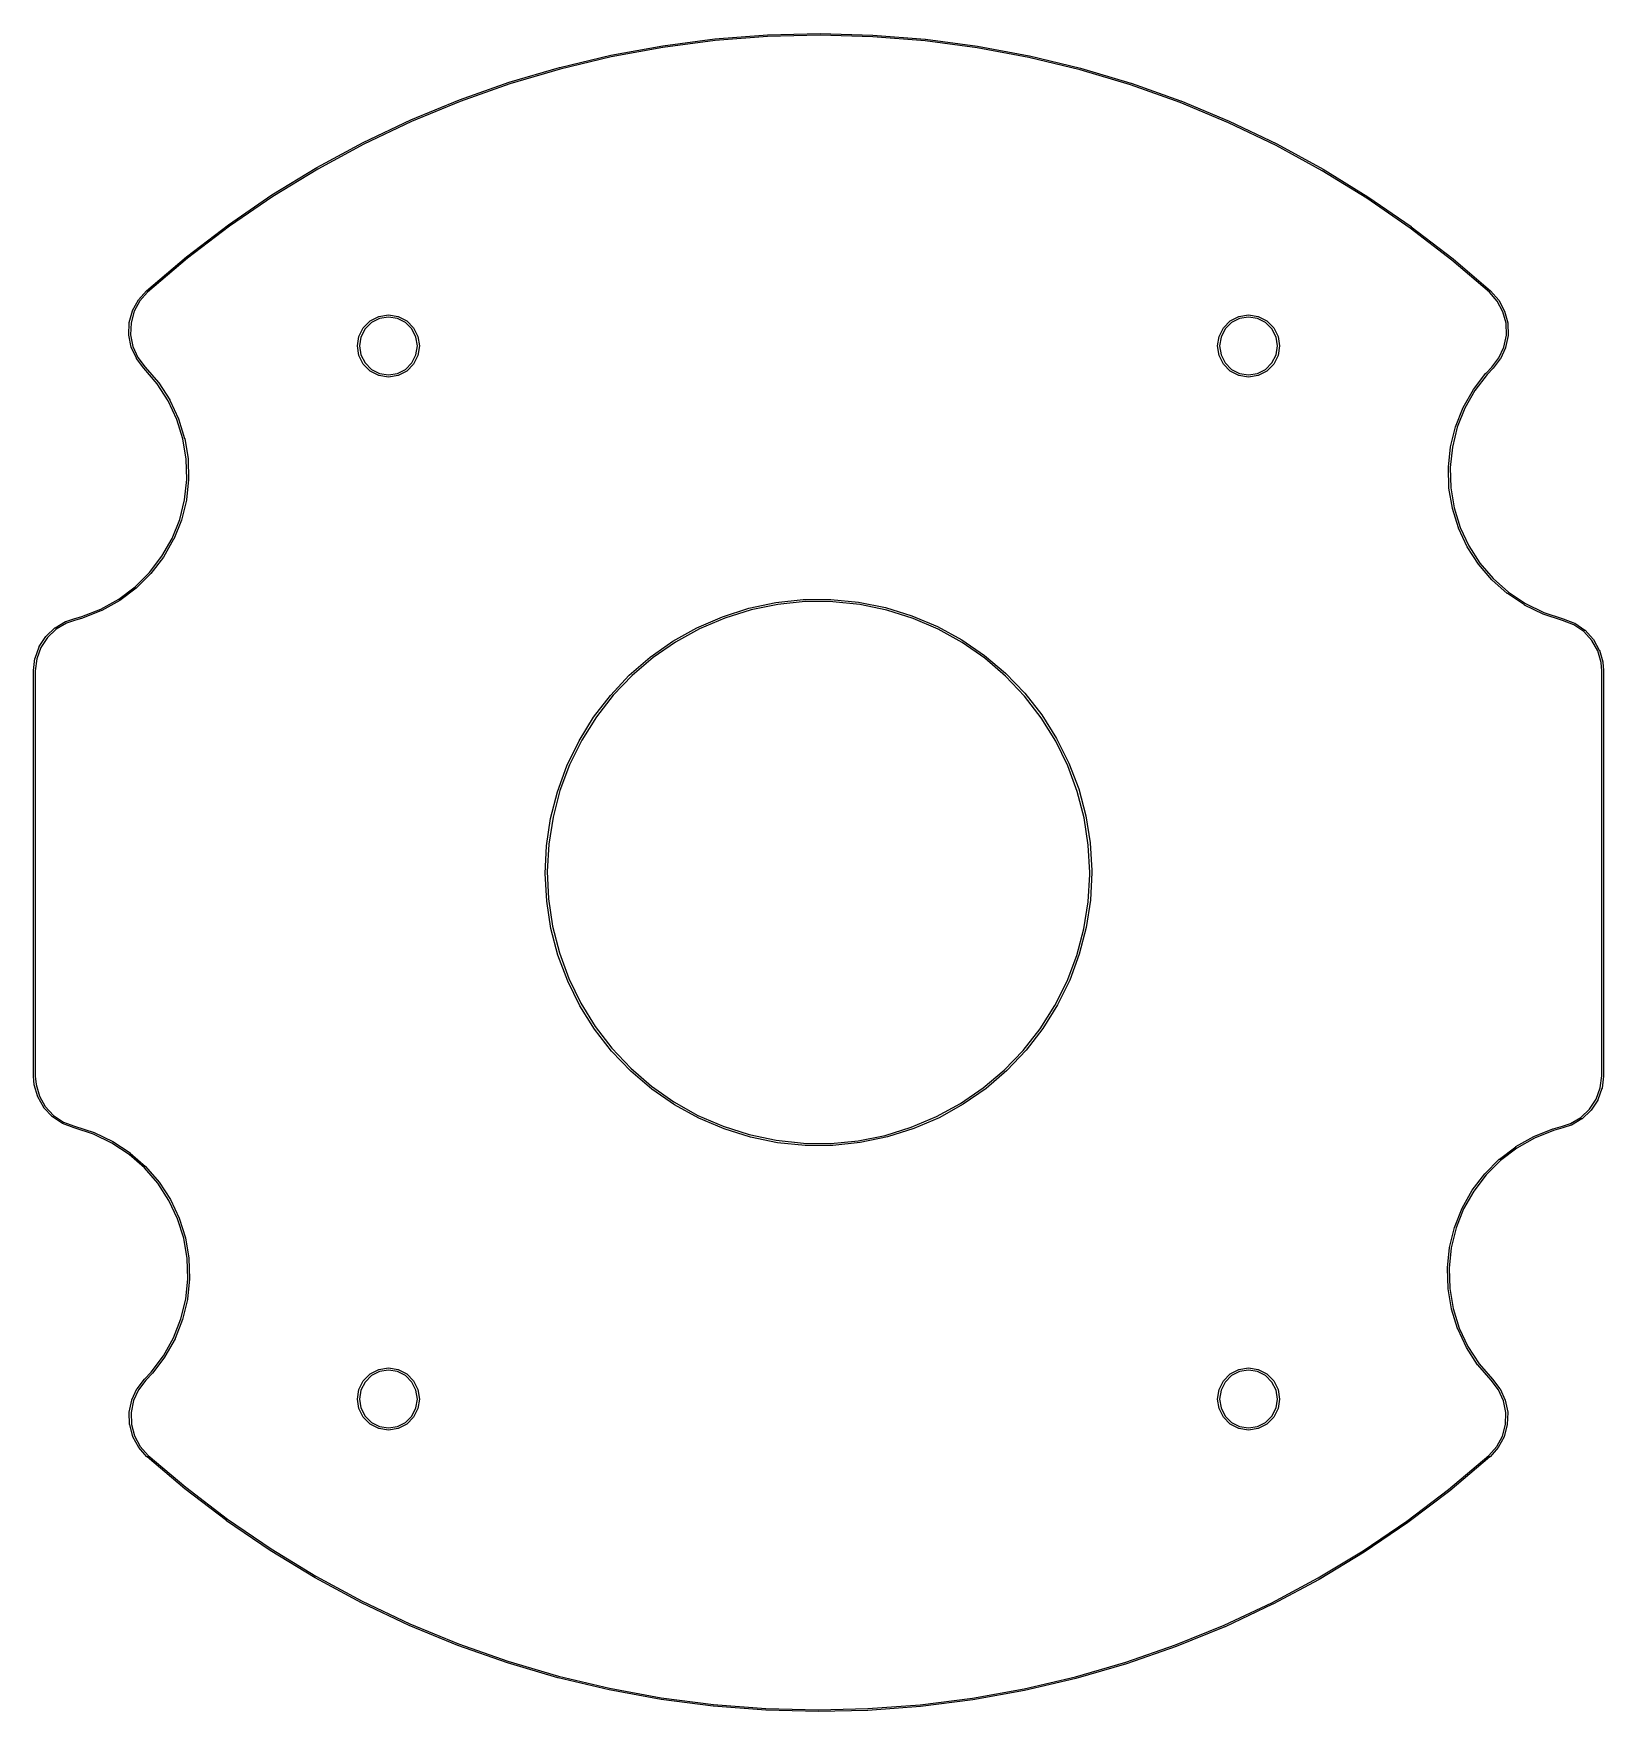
# Model space of a CAD drawing. Extents: x 103.8 to 193.2, y -152.8 to -57.2.
import ezdxf

# ---------------------------------------------------------------- set-up
doc = ezdxf.new("R2010")
doc.units = 0
doc.header["$MEASUREMENT"] = 0
doc.layers.add('BLACK', color=7, linetype='CONTINUOUS')

msp = doc.modelspace()

# ---------------------------------------------------------------- linework, layer by layer
at = {"layer": 'BLACK', "linetype": 'CONTINUOUS'}
for p, q in [((142.604, -57.5077), (145.594, -57.2774)), ((145.594, -57.2774), (145.597, -57.2772)), ((145.597, -57.2772), (148.594, -57.2037)), ((148.595, -57.3037), (145.6, -57.3772)), ((148.594, -57.2037), (148.596, -57.2037)), ((151.59, -57.3871), (148.595, -57.3037)), ((148.596, -57.2037), (148.597, -57.2037)), ((148.597, -57.2037), (151.594, -57.2871)), ((151.594, -57.2871), (151.597, -57.2873)), ((151.597, -57.2873), (154.586, -57.5275)), ((136.676, -58.4365), (139.626, -57.8949)), ((139.642, -57.9935), (136.696, -58.5346)), ((139.626, -57.8949), (139.628, -57.8945)), ((139.628, -57.8945), (142.602, -57.508)), ((139.628, -57.8945), (139.628, -57.8945)), ((142.613, -57.6073), (139.642, -57.9935)), ((142.602, -57.508), (142.604, -57.5077)), ((145.6, -57.3772), (142.613, -57.6073)), ((154.576, -57.627), (151.59, -57.3871)), ((157.546, -58.023), (154.576, -57.627)), ((154.586, -57.5275), (154.588, -57.5277)), ((154.588, -57.5277), (157.561, -57.924)), ((160.491, -58.5738), (157.546, -58.023)), ((157.561, -57.924), (157.563, -57.9244)), ((157.563, -57.9244), (160.511, -58.4757)), ((130.878, -59.9798), (133.754, -59.1329)), ((133.781, -59.2292), (130.907, -60.0753)), ((133.754, -59.1329), (133.757, -59.1322)), ((133.757, -59.1322), (136.674, -58.437)), ((136.696, -58.5346), (133.781, -59.2292)), ((136.674, -58.437), (136.675, -58.4368)), ((136.675, -58.4368), (136.676, -58.4365)), ((163.403, -59.278), (160.491, -58.5738)), ((160.511, -58.4757), (160.513, -58.4763)), ((160.513, -58.4763), (163.428, -59.1811)), ((163.428, -59.1811), (163.43, -59.1818)), ((163.43, -59.1818), (166.304, -60.0381)), ((128.047, -60.9768), (130.875, -59.9806)), ((130.907, -60.0753), (128.082, -61.0707)), ((130.875, -59.9806), (130.878, -59.9798)), ((166.274, -60.1336), (163.403, -59.278)), ((169.097, -61.1383), (166.274, -60.1336)), ((166.304, -60.0381), (166.305, -60.0385)), ((166.305, -60.0385), (166.306, -60.039)), ((166.306, -60.039), (169.131, -61.0445)), ((125.273, -62.1207), (128.045, -60.9778)), ((128.082, -61.0707), (125.312, -62.2126)), ((128.045, -60.9778), (128.046, -60.9774)), ((128.046, -60.9774), (128.047, -60.9768)), ((171.863, -62.2894), (169.097, -61.1383)), ((169.131, -61.0445), (169.134, -61.0454)), ((169.134, -61.0454), (169.134, -61.0455)), ((169.134, -61.0455), (171.902, -62.1975)), ((122.562, -63.4082), (125.27, -62.1218)), ((125.27, -62.1218), (125.273, -62.1207)), ((125.312, -62.2126), (122.606, -63.498)), ((174.565, -63.5836), (171.863, -62.2894)), ((171.902, -62.1975), (171.903, -62.1979)), ((171.903, -62.1979), (171.905, -62.1986)), ((171.905, -62.1986), (174.609, -63.494)), ((119.922, -64.8358), (122.559, -63.4094)), ((122.606, -63.498), (119.971, -64.9232)), ((122.559, -63.4094), (122.56, -63.409)), ((122.56, -63.409), (122.562, -63.4082)), ((177.195, -65.0175), (174.565, -63.5836)), ((174.609, -63.494), (174.611, -63.4952)), ((174.611, -63.4952), (174.611, -63.4952)), ((174.611, -63.4952), (177.244, -64.9303)), ((117.36, -66.3997), (119.92, -64.8371)), ((119.971, -64.9232), (117.413, -66.4843)), ((119.92, -64.8371), (119.922, -64.8358)), ((177.244, -64.9303), (177.245, -64.9308)), ((177.245, -64.9308), (177.246, -64.9316)), ((177.246, -64.9316), (179.8, -66.5026)), ((179.747, -66.587), (177.195, -65.0175)), ((114.884, -68.0954), (117.358, -66.4011)), ((117.413, -66.4843), (114.942, -68.1772)), ((117.358, -66.4011), (117.359, -66.4002)), ((117.359, -66.4002), (117.36, -66.3997)), ((182.213, -68.288), (179.747, -66.587)), ((179.8, -66.5026), (179.803, -66.504)), ((179.803, -66.504), (182.271, -68.2064)), ((112.5, -69.9184), (114.882, -68.0969)), ((114.942, -68.1772), (112.562, -69.9971)), ((114.882, -68.0969), (114.884, -68.0954)), ((184.587, -70.1158), (182.213, -68.288)), ((182.271, -68.2064), (182.273, -68.208)), ((182.273, -68.208), (184.649, -70.0373)), ((110.215, -71.8637), (112.498, -69.9201)), ((112.562, -69.9971), (110.282, -71.9376)), ((112.498, -69.9197), (112.5, -69.9184)), ((112.498, -69.9201), (112.498, -69.9197)), ((186.72, -71.9375), (184.587, -70.1158)), ((184.649, -70.0373), (184.65, -70.0382)), ((184.65, -70.0382), (184.651, -70.0389)), ((184.651, -70.0389), (186.788, -71.8638)), ((109.426, -72.9852), (109.759, -72.3757)), ((109.844, -72.4287), (109.517, -73.0281)), ((109.759, -72.3757), (109.763, -72.3704)), ((109.763, -72.3704), (109.765, -72.3685)), ((109.765, -72.3685), (109.766, -72.3664)), ((109.766, -72.3664), (110.21, -71.8685)), ((110.282, -71.9376), (109.844, -72.4287)), ((110.21, -71.8683), (110.211, -71.8673)), ((110.21, -71.8685), (110.21, -71.8683)), ((110.211, -71.8673), (110.213, -71.8654)), ((110.213, -71.8654), (110.214, -71.8643)), ((110.214, -71.8641), (110.215, -71.8637)), ((110.214, -71.8643), (110.214, -71.8641)), ((110.214, -71.8641), (110.214, -71.8641)), ((187.174, -72.4513), (186.72, -71.9375)), ((186.788, -71.8638), (186.789, -71.8655)), ((186.789, -71.8655), (186.791, -71.8674)), ((186.791, -71.8674), (186.792, -71.8686)), ((186.792, -71.8686), (186.793, -71.8687)), ((186.793, -71.8687), (187.252, -72.3895)), ((187.496, -73.0537), (187.174, -72.4513)), ((187.252, -72.3895), (187.256, -72.3944)), ((187.256, -72.3944), (187.258, -72.3968)), ((187.258, -72.3968), (187.259, -72.399)), ((187.259, -72.399), (187.587, -73.0117)), ((109.237, -73.6659), (109.422, -72.996)), ((109.517, -73.0281), (109.335, -73.6868)), ((109.422, -72.996), (109.424, -72.9901)), ((109.424, -72.9901), (109.425, -72.9878)), ((109.425, -72.9878), (109.426, -72.9852)), ((122.569, -73.9632), (122.961, -73.5716)), ((122.961, -73.5716), (123.454, -73.3202)), ((123.491, -73.4344), (123.031, -73.6687)), ((123.454, -73.3202), (124.001, -73.2336)), ((124.001, -73.3536), (123.491, -73.4344)), ((124.001, -73.2336), (124.548, -73.3202)), ((124.511, -73.4344), (124.001, -73.3536)), ((124.971, -73.6687), (124.511, -73.4344)), ((124.548, -73.3202), (125.041, -73.5716)), ((125.041, -73.5716), (125.433, -73.9632)), ((171.569, -73.9632), (171.961, -73.5716)), ((171.961, -73.5716), (172.454, -73.3202)), ((172.491, -73.4344), (172.031, -73.6687)), ((172.454, -73.3202), (173.001, -73.2336)), ((173.001, -73.3536), (172.491, -73.4344)), ((173.001, -73.2336), (173.548, -73.3202)), ((173.511, -73.4344), (173.001, -73.3536)), ((173.971, -73.6687), (173.511, -73.4344)), ((173.548, -73.3202), (174.041, -73.5716)), ((174.041, -73.5716), (174.433, -73.9632)), ((187.671, -73.7141), (187.496, -73.0537)), ((187.587, -73.0117), (187.589, -73.0173)), ((187.589, -73.0173), (187.59, -73.02)), ((187.59, -73.02), (187.591, -73.0225)), ((187.591, -73.0225), (187.769, -73.6941)), ((109.21, -74.3717), (109.236, -73.6774)), ((109.211, -74.3744), (109.21, -74.3717)), ((109.211, -74.3771), (109.211, -74.3744)), ((109.211, -74.3833), (109.211, -74.3771)), ((109.347, -75.0648), (109.211, -74.3833)), ((109.236, -73.6712), (109.237, -73.6686)), ((109.236, -73.6774), (109.236, -73.6712)), ((109.237, -73.6686), (109.237, -73.6659)), ((109.335, -73.6868), (109.311, -74.3695)), ((109.311, -74.3695), (109.443, -75.0396)), ((122.231, -75.0036), (122.318, -74.4566)), ((122.318, -74.4566), (122.569, -73.9632)), ((122.432, -74.4937), (122.351, -75.0036)), ((122.666, -74.0338), (122.432, -74.4937)), ((123.031, -73.6687), (122.666, -74.0338)), ((125.336, -74.0338), (124.971, -73.6687)), ((125.57, -74.4937), (125.336, -74.0338)), ((125.433, -73.9632), (125.684, -74.4566)), ((125.651, -75.0036), (125.57, -74.4937)), ((125.684, -74.4566), (125.771, -75.0036)), ((171.231, -75.0036), (171.318, -74.4566)), ((171.318, -74.4566), (171.569, -73.9632)), ((171.432, -74.4937), (171.351, -75.0036)), ((171.666, -74.0338), (171.432, -74.4937)), ((172.031, -73.6687), (171.666, -74.0338)), ((174.336, -74.0338), (173.971, -73.6687)), ((174.57, -74.4937), (174.336, -74.0338)), ((174.433, -73.9632), (174.684, -74.4566)), ((174.651, -75.0036), (174.57, -74.4937)), ((174.684, -74.4566), (174.771, -75.0036)), ((187.55, -75.0658), (187.689, -74.397)), ((187.788, -74.4117), (187.647, -75.0919)), ((187.689, -74.397), (187.671, -73.7141)), ((187.769, -73.6941), (187.77, -73.7002)), ((187.77, -73.7002), (187.77, -73.7029)), ((187.77, -73.7029), (187.771, -73.7056)), ((187.771, -73.7056), (187.789, -74.4001)), ((187.789, -74.409), (187.788, -74.4117)), ((187.789, -74.4001), (187.789, -74.4063)), ((187.789, -74.4063), (187.789, -74.409)), ((109.347, -75.0674), (109.347, -75.0648)), ((109.348, -75.0701), (109.347, -75.0674)), ((109.35, -75.0758), (109.348, -75.0701)), ((109.638, -75.708), (109.35, -75.0758)), ((109.443, -75.0396), (109.727, -75.6612)), ((122.318, -75.5506), (122.231, -75.0036)), ((122.351, -75.0036), (122.432, -75.5135)), ((122.432, -75.5135), (122.666, -75.9734)), ((125.336, -75.9734), (125.57, -75.5135)), ((125.57, -75.5135), (125.651, -75.0036)), ((125.771, -75.0036), (125.684, -75.5506)), ((171.318, -75.5506), (171.231, -75.0036)), ((171.351, -75.0036), (171.432, -75.5135)), ((171.432, -75.5135), (171.666, -75.9734)), ((174.336, -75.9734), (174.57, -75.5135)), ((174.57, -75.5135), (174.651, -75.0036)), ((174.771, -75.0036), (174.684, -75.5506)), ((187.261, -75.6848), (187.55, -75.0658)), ((187.643, -75.1029), (187.349, -75.7324)), ((187.644, -75.1003), (187.643, -75.1029)), ((187.645, -75.0979), (187.644, -75.1003)), ((187.647, -75.0919), (187.645, -75.0979)), ((109.64, -75.7103), (109.638, -75.708)), ((109.641, -75.7128), (109.64, -75.7103)), ((109.644, -75.7179), (109.641, -75.7128)), ((110.07, -76.2668), (109.644, -75.7179)), ((109.727, -75.6612), (110.149, -76.2045)), ((110.071, -76.2672), (110.07, -76.2668)), ((110.072, -76.2682), (110.071, -76.2672)), ((110.072, -76.2686), (110.072, -76.2682)), ((110.831, -77.1547), (110.072, -76.2686)), ((110.149, -76.2045), (110.909, -77.0922)), ((122.569, -76.044), (122.318, -75.5506)), ((122.961, -76.4356), (122.569, -76.044)), ((122.666, -75.9734), (123.031, -76.3385)), ((123.454, -76.687), (122.961, -76.4356)), ((123.031, -76.3385), (123.491, -76.5728)), ((124.511, -76.5728), (124.971, -76.3385)), ((125.041, -76.4356), (124.548, -76.687)), ((124.971, -76.3385), (125.336, -75.9734)), ((125.433, -76.044), (125.041, -76.4356)), ((125.684, -75.5506), (125.433, -76.044)), ((171.569, -76.044), (171.318, -75.5506)), ((171.961, -76.4356), (171.569, -76.044)), ((171.666, -75.9734), (172.031, -76.3385)), ((172.454, -76.687), (171.961, -76.4356)), ((172.031, -76.3385), (172.491, -76.5728)), ((173.511, -76.5728), (173.971, -76.3385)), ((174.041, -76.4356), (173.548, -76.687)), ((173.971, -76.3385), (174.336, -75.9734)), ((174.433, -76.044), (174.041, -76.4356)), ((174.684, -75.5506), (174.433, -76.044)), ((186.529, -76.5537), (186.854, -76.2036)), ((186.929, -76.2701), (186.604, -76.62)), ((186.854, -76.2036), (187.261, -75.6848)), ((186.93, -76.2687), (186.929, -76.2701)), ((186.932, -76.267), (186.93, -76.2687)), ((187.343, -75.742), (186.932, -76.267)), ((187.344, -75.7398), (187.343, -75.742)), ((187.346, -75.7378), (187.344, -75.7398)), ((187.349, -75.7324), (187.346, -75.7378)), ((111.46, -78.1326), (110.831, -77.1547)), ((110.909, -77.0922), (110.909, -77.0926)), ((110.909, -77.0926), (110.911, -77.0952)), ((110.911, -77.0952), (110.913, -77.0977)), ((110.913, -77.0977), (111.546, -78.0814)), ((124.001, -76.7736), (123.454, -76.687)), ((123.491, -76.5728), (124.001, -76.6536)), ((124.001, -76.6536), (124.511, -76.5728)), ((124.548, -76.687), (124.001, -76.7736)), ((173.001, -76.7736), (172.454, -76.687)), ((172.491, -76.5728), (173.001, -76.6536)), ((173.001, -76.6536), (173.511, -76.5728)), ((173.548, -76.687), (173.001, -76.7736)), ((185.816, -77.4871), (186.526, -76.5574)), ((186.604, -76.62), (185.897, -77.5451)), ((186.526, -76.557), (186.528, -76.5554)), ((186.526, -76.5574), (186.526, -76.557)), ((186.528, -76.5554), (186.529, -76.5537)), ((111.951, -79.187), (111.46, -78.1326)), ((111.546, -78.0814), (111.546, -78.0818)), ((111.546, -78.0818), (111.548, -78.0846)), ((111.548, -78.0846), (111.549, -78.0873)), ((111.549, -78.0873), (112.043, -79.1478)), ((185.235, -78.5102), (185.812, -77.4928)), ((185.897, -77.5451), (185.323, -78.5566)), ((185.812, -77.4923), (185.814, -77.4897)), ((185.812, -77.4928), (185.812, -77.4923)), ((185.814, -77.4897), (185.816, -77.4871)), ((112.294, -80.2982), (111.951, -79.187)), ((112.043, -79.1478), (112.043, -79.1483)), ((112.043, -79.1483), (112.045, -79.1513)), ((112.045, -79.1513), (112.046, -79.1542)), ((112.046, -79.1542), (112.391, -80.2719)), ((184.798, -79.6028), (185.232, -78.5164)), ((185.323, -78.5566), (184.892, -79.6367)), ((185.232, -78.5159), (185.233, -78.513)), ((185.232, -78.5164), (185.232, -78.5159)), ((185.233, -78.513), (185.235, -78.5102)), ((112.484, -81.4457), (112.294, -80.2982)), ((112.391, -80.2719), (112.391, -80.2724)), ((112.391, -80.2724), (112.392, -80.2755)), ((112.392, -80.2755), (112.393, -80.2785)), ((112.393, -80.2785), (112.583, -81.4328)), ((184.513, -80.7445), (184.796, -79.6092)), ((184.892, -79.6367), (184.611, -80.7653)), ((184.796, -79.6087), (184.797, -79.6057)), ((184.796, -79.6092), (184.796, -79.6087)), ((184.797, -79.6057), (184.798, -79.6028)), ((184.386, -81.9143), (184.512, -80.7512)), ((184.611, -80.7653), (184.486, -81.9216)), ((184.512, -80.7507), (184.513, -80.7475)), ((184.512, -80.7512), (184.512, -80.7507)), ((184.513, -80.7475), (184.513, -80.7445)), ((112.516, -82.6083), (112.484, -81.4457)), ((112.583, -81.4328), (112.583, -81.4333)), ((112.583, -81.4333), (112.583, -81.4365)), ((112.583, -81.4365), (112.584, -81.4396)), ((112.584, -81.4396), (112.616, -82.609)), ((184.386, -81.9174), (184.386, -81.9143)), ((184.386, -81.9205), (184.386, -81.9174)), ((184.386, -81.9211), (184.386, -81.9205)), ((184.419, -83.0905), (184.386, -81.9211)), ((184.486, -81.9216), (184.519, -83.0842)), ((112.389, -83.7645), (112.516, -82.6083)), ((112.615, -82.6158), (112.489, -83.7787)), ((112.616, -82.6127), (112.615, -82.6158)), ((112.616, -82.609), (112.616, -82.6095)), ((112.616, -82.6095), (112.616, -82.6127)), ((184.42, -83.0936), (184.419, -83.0905)), ((184.42, -83.0967), (184.42, -83.0936)), ((184.42, -83.0972), (184.42, -83.0967)), ((184.612, -84.2513), (184.42, -83.0972)), ((184.519, -83.0842), (184.71, -84.2315)), ((112.108, -84.8928), (112.389, -83.7645)), ((112.487, -83.7854), (112.204, -84.9204)), ((112.488, -83.7824), (112.487, -83.7854)), ((112.489, -83.7787), (112.488, -83.7793)), ((112.488, -83.7793), (112.488, -83.7824)), ((111.675, -85.9725), (112.108, -84.8928)), ((112.202, -84.9269), (111.767, -86.0128)), ((112.203, -84.924), (112.202, -84.9269)), ((112.204, -84.9209), (112.203, -84.924)), ((112.204, -84.9204), (112.204, -84.9209)), ((184.612, -84.2544), (184.612, -84.2513)), ((184.613, -84.2574), (184.612, -84.2544)), ((184.613, -84.2579), (184.613, -84.2574)), ((184.96, -85.3753), (184.613, -84.2579)), ((184.71, -84.2315), (185.054, -85.3424)), ((111.1, -86.9835), (111.675, -85.9725)), ((111.764, -86.019), (111.185, -87.0359)), ((111.765, -86.0162), (111.764, -86.019)), ((111.766, -86.0133), (111.765, -86.0162)), ((111.767, -86.0128), (111.766, -86.0133)), ((184.961, -85.3782), (184.96, -85.3753)), ((184.962, -85.3812), (184.961, -85.3782)), ((184.962, -85.3816), (184.962, -85.3812)), ((185.457, -86.4417), (184.962, -85.3816)), ((185.054, -85.3424), (185.546, -86.3963)), ((110.393, -87.907), (111.1, -86.9835)), ((185.458, -86.4444), (185.457, -86.4417)), ((185.46, -86.4472), (185.458, -86.4444)), ((185.46, -86.4476), (185.46, -86.4472)), ((186.094, -87.4307), (185.46, -86.4476)), ((185.546, -86.3963), (186.177, -87.3736)), ((109.567, -88.7261), (110.393, -87.907)), ((111.182, -87.0415), (110.47, -87.9705)), ((111.183, -87.0389), (111.182, -87.0415)), ((111.185, -87.0363), (111.183, -87.0389)), ((111.185, -87.0359), (111.185, -87.0363)), ((186.096, -87.4332), (186.094, -87.4307)), ((186.098, -87.4357), (186.096, -87.4332)), ((186.099, -87.4361), (186.098, -87.4357)), ((186.86, -88.324), (186.099, -87.4361)), ((186.177, -87.3736), (186.934, -88.2563)), ((108.638, -89.4256), (109.567, -88.7261)), ((109.63, -88.804), (108.696, -89.5075)), ((109.633, -88.8019), (109.63, -88.804)), ((109.635, -88.7999), (109.633, -88.8019)), ((110.466, -87.9756), (109.635, -88.7995)), ((109.635, -88.7995), (109.635, -88.7999)), ((110.468, -87.9733), (110.466, -87.9756)), ((110.47, -87.9709), (110.468, -87.9733)), ((110.47, -87.9705), (110.47, -87.9709)), ((186.862, -88.3262), (186.86, -88.324)), ((186.865, -88.3285), (186.862, -88.3262)), ((186.865, -88.3288), (186.865, -88.3285)), ((187.74, -89.1051), (186.865, -88.3288)), ((186.934, -88.2563), (187.804, -89.0281)), ((107.623, -89.9924), (108.638, -89.4256)), ((108.69, -89.5112), (107.668, -90.0814)), ((108.693, -89.5095), (108.69, -89.5112)), ((108.695, -89.5078), (108.693, -89.5095)), ((108.696, -89.5075), (108.695, -89.5078)), ((144.524, -89.9502), (146.065, -89.6253)), ((146.191, -89.7273), (144.659, -90.039)), ((146.065, -89.6253), (147.632, -89.4579)), ((147.746, -89.572), (146.191, -89.7273)), ((147.632, -89.4579), (149.207, -89.4496)), ((149.31, -89.5748), (147.746, -89.572)), ((149.207, -89.4496), (150.776, -89.6006)), ((150.865, -89.7355), (149.31, -89.5748)), ((150.776, -89.6006), (152.321, -89.9093)), ((152.396, -90.0525), (150.865, -89.7355)), ((187.743, -89.107), (187.74, -89.1051)), ((187.745, -89.109), (187.743, -89.107)), ((187.746, -89.1093), (187.745, -89.109)), ((188.718, -89.7596), (187.746, -89.1093)), ((187.804, -89.0281), (188.771, -89.6746)), ((188.721, -89.7612), (188.718, -89.7596)), ((188.723, -89.7628), (188.721, -89.7612)), ((188.724, -89.763), (188.723, -89.7628)), ((189.776, -90.2754), (188.724, -89.763)), ((188.771, -89.6746), (189.816, -90.184)), ((105.011, -91.0572), (105.611, -90.7082)), ((105.657, -90.7972), (105.066, -91.1408)), ((105.611, -90.7082), (105.617, -90.7055)), ((105.617, -90.7055), (105.619, -90.705)), ((105.619, -90.705), (105.62, -90.7042)), ((105.62, -90.7042), (106.077, -90.548)), ((106.108, -90.643), (105.657, -90.7972)), ((106.077, -90.548), (106.078, -90.5476)), ((106.078, -90.5476), (106.079, -90.5472)), ((106.079, -90.5472), (106.539, -90.4166)), ((106.568, -90.5121), (106.108, -90.643)), ((106.539, -90.4166), (107.623, -89.9924)), ((106.57, -90.5114), (106.568, -90.5121)), ((106.572, -90.5108), (106.57, -90.5114)), ((106.573, -90.5106), (106.572, -90.5108)), ((107.662, -90.0843), (106.573, -90.5106)), ((107.665, -90.083), (107.662, -90.0843)), ((107.668, -90.0817), (107.665, -90.083)), ((107.668, -90.0814), (107.668, -90.0817)), ((141.578, -91.0574), (143.023, -90.4292)), ((143.166, -90.5039), (141.728, -91.1172)), ((143.023, -90.4292), (144.524, -89.9502)), ((144.659, -90.039), (143.166, -90.5039)), ((152.321, -89.9093), (153.826, -90.3726)), ((153.887, -90.5226), (152.396, -90.0525)), ((153.826, -90.3726), (155.278, -90.9856)), ((155.322, -91.141), (153.887, -90.5226)), ((189.779, -90.2765), (189.776, -90.2754)), ((189.781, -90.2777), (189.779, -90.2765)), ((189.782, -90.2779), (189.781, -90.2777)), ((190.892, -90.6424), (189.782, -90.2779)), ((189.816, -90.184), (190.925, -90.5478)), ((191.535, -90.888), (190.892, -90.6424)), ((190.925, -90.5478), (190.925, -90.5479)), ((190.925, -90.5479), (190.926, -90.5484)), ((190.926, -90.5484), (190.927, -90.5486)), ((190.927, -90.5486), (191.576, -90.7967)), ((191.576, -90.7967), (191.582, -90.7993)), ((191.582, -90.7993), (191.584, -90.8008)), ((191.584, -90.8008), (191.586, -90.8021)), ((191.586, -90.8021), (192.161, -91.1928)), ((104.109, -92.132), (104.489, -91.5509)), ((104.57, -91.6106), (104.195, -92.1819)), ((104.489, -91.5509), (104.493, -91.5459)), ((104.489, -91.5509), (104.489, -91.5509)), ((104.489, -91.5509), (104.489, -91.5509)), ((104.493, -91.5459), (104.495, -91.5441)), ((104.495, -91.5441), (104.497, -91.542)), ((104.497, -91.542), (105.001, -91.0642)), ((105.066, -91.1408), (104.57, -91.6106)), ((105.001, -91.0642), (105.006, -91.0602)), ((105.006, -91.0602), (105.008, -91.0589)), ((105.008, -91.0589), (105.011, -91.0572)), ((140.204, -91.8284), (141.578, -91.0574)), ((141.728, -91.1172), (140.36, -91.8728)), ((155.278, -90.9856), (156.66, -91.7422)), ((156.688, -91.9013), (155.322, -91.141)), ((156.66, -91.7422), (157.958, -92.6346)), ((192.1, -91.2722), (191.535, -90.888)), ((192.561, -91.7761), (192.1, -91.2722)), ((192.161, -91.1928), (192.166, -91.1966)), ((192.166, -91.1966), (192.167, -91.1986)), ((192.167, -91.1986), (192.169, -91.2004)), ((192.169, -91.2004), (192.639, -91.7129)), ((192.894, -92.3726), (192.561, -91.7761)), ((192.639, -91.7129), (192.643, -91.7177)), ((192.643, -91.7177), (192.644, -91.7201)), ((192.644, -91.7201), (192.645, -91.7223)), ((192.645, -91.7223), (192.984, -92.3289)), ((103.866, -92.7955), (104.103, -92.1423)), ((104.195, -92.1819), (103.962, -92.8241)), ((104.103, -92.1423), (104.106, -92.1366)), ((104.106, -92.1366), (104.107, -92.1344)), ((104.107, -92.1344), (104.109, -92.132)), ((138.915, -92.7343), (140.204, -91.8284)), ((140.36, -91.8728), (139.074, -92.7627)), ((157.971, -92.7957), (156.688, -91.9013)), ((157.958, -92.6346), (159.159, -93.6536)), ((193.081, -93.0306), (192.894, -92.3726)), ((192.984, -92.3289), (192.987, -92.3345)), ((192.987, -92.3345), (192.988, -92.3371)), ((192.988, -92.3371), (192.989, -92.3396)), ((192.989, -92.3396), (193.179, -93.0079)), ((103.783, -93.4954), (103.864, -92.8067)), ((103.783, -93.4983), (103.783, -93.4954)), ((103.783, -116.605), (103.783, -93.4983)), ((103.864, -92.8067), (103.865, -92.8006)), ((103.865, -92.8006), (103.866, -92.7981)), ((103.866, -92.7981), (103.866, -92.7955)), ((103.962, -92.8241), (103.883, -93.5056)), ((103.883, -93.5056), (103.883, -116.599)), ((137.724, -93.7658), (138.915, -92.7343)), ((139.074, -92.7627), (137.886, -93.778)), ((159.156, -93.8151), (157.971, -92.7957)), ((159.159, -93.6536), (160.252, -94.7888)), ((193.119, -93.5047), (193.081, -93.0306)), ((193.119, -116.598), (193.119, -93.5047)), ((193.179, -93.0079), (193.18, -93.014)), ((193.18, -93.014), (193.18, -93.0158)), ((193.18, -93.0158), (193.18, -93.0176)), ((193.18, -93.0176), (193.219, -93.4963)), ((193.219, -93.4963), (193.219, -93.4983)), ((193.219, -93.4983), (193.219, -116.605)), ((136.644, -94.9124), (137.724, -93.7658)), ((137.886, -93.778), (136.806, -94.9083)), ((160.232, -94.9491), (159.156, -93.8151)), ((135.685, -96.1623), (136.644, -94.9124)), ((136.806, -94.9083), (135.845, -96.1418)), ((161.188, -96.1861), (160.232, -94.9491)), ((160.252, -94.7888), (161.224, -96.0285)), ((134.857, -97.5027), (135.685, -96.1623)), ((135.845, -96.1418), (135.014, -97.4662)), ((162.014, -97.5133), (161.188, -96.1861)), ((161.224, -96.0285), (162.066, -97.3602)), ((134.169, -98.9199), (134.857, -97.5027)), ((135.014, -97.4662), (134.322, -98.8677)), ((162.066, -97.3602), (162.769, -98.7702)), ((162.702, -98.9172), (162.014, -97.5133)), ((133.627, -100.399), (134.169, -98.9199)), ((134.322, -98.8677), (133.774, -100.332)), ((163.244, -100.383), (162.702, -98.9172)), ((162.769, -98.7702), (163.326, -100.244)), ((133.774, -100.332), (133.378, -101.844)), ((163.326, -100.244), (163.731, -101.766)), ((133.238, -101.926), (133.627, -100.399)), ((163.636, -101.897), (163.244, -100.383)), ((133.005, -103.484), (133.238, -101.926)), ((133.378, -101.844), (133.136, -103.389)), ((163.872, -103.442), (163.636, -101.897)), ((163.731, -101.766), (163.98, -103.322)), ((132.931, -105.058), (133.005, -103.484)), ((133.136, -103.389), (133.051, -104.95)), ((163.951, -105.004), (163.872, -103.442)), ((163.98, -103.322), (164.071, -104.895)), ((133.016, -106.631), (132.931, -105.058)), ((133.051, -104.95), (133.125, -106.511)), ((163.861, -106.672), (163.951, -105.111)), ((163.951, -105.111), (163.951, -105.004)), ((164.071, -105.004), (163.991, -106.577)), ((164.071, -104.895), (164.071, -105.004)), ((133.26, -108.188), (133.016, -106.631)), ((133.125, -106.511), (133.356, -108.057)), ((163.613, -108.216), (163.861, -106.672)), ((163.991, -106.577), (163.753, -108.134)), ((133.66, -109.711), (133.26, -108.188)), ((133.356, -108.057), (133.742, -109.572)), ((163.211, -109.727), (163.613, -108.216)), ((163.753, -108.134), (163.359, -109.66)), ((134.212, -111.187), (133.66, -109.711)), ((133.742, -109.572), (134.279, -111.04)), ((162.659, -111.189), (163.211, -109.727)), ((163.359, -109.66), (162.812, -111.137)), ((134.91, -112.6), (134.212, -111.187)), ((134.279, -111.04), (134.962, -112.447)), ((161.961, -112.588), (162.659, -111.189)), ((162.812, -111.137), (162.119, -112.552)), ((135.747, -113.934), (134.91, -112.6)), ((134.962, -112.447), (135.784, -113.777)), ((161.126, -113.909), (161.961, -112.588)), ((162.119, -112.552), (161.286, -113.89)), ((136.715, -115.177), (135.747, -113.934)), ((135.784, -113.777), (136.735, -115.017)), ((160.161, -115.14), (161.126, -113.909)), ((161.286, -113.89), (160.323, -115.136)), ((137.803, -116.316), (136.715, -115.177)), ((136.735, -115.017), (137.807, -116.155)), ((159.077, -116.266), (160.161, -115.14)), ((160.323, -115.136), (159.238, -116.279)), ((103.783, -116.607), (103.783, -116.605)), ((103.824, -117.101), (103.783, -116.607)), ((103.883, -116.599), (103.923, -117.087)), ((139.001, -117.34), (137.803, -116.316)), ((137.807, -116.155), (138.989, -117.178)), ((157.885, -117.277), (159.077, -116.266)), ((159.238, -116.279), (158.044, -117.306)), ((193.04, -117.279), (193.119, -116.598)), ((193.219, -116.608), (193.139, -117.297)), ((193.219, -116.605), (193.219, -116.608)), ((103.825, -117.102), (103.824, -117.101)), ((103.825, -117.104), (103.825, -117.102)), ((103.826, -117.11), (103.825, -117.104)), ((104.019, -117.778), (103.826, -117.11)), ((103.923, -117.087), (104.114, -117.744)), ((138.989, -117.178), (140.268, -118.077)), ((140.296, -118.236), (139.001, -117.34)), ((156.597, -118.163), (157.885, -117.277)), ((158.044, -117.306), (156.752, -118.208)), ((192.807, -117.921), (193.04, -117.279)), ((193.136, -117.308), (192.899, -117.961)), ((193.137, -117.305), (193.136, -117.308)), ((193.138, -117.303), (193.137, -117.305)), ((193.139, -117.297), (193.138, -117.303)), ((104.021, -117.78), (104.019, -117.778)), ((104.021, -117.783), (104.021, -117.78)), ((104.024, -117.788), (104.021, -117.783)), ((104.366, -118.393), (104.024, -117.788)), ((104.114, -117.744), (104.45, -118.339)), ((104.367, -118.396), (104.366, -118.393)), ((104.369, -118.398), (104.367, -118.396)), ((104.373, -118.403), (104.369, -118.398)), ((104.844, -118.913), (104.373, -118.403)), ((104.373, -118.403), (104.373, -118.403)), ((104.373, -118.403), (104.373, -118.403)), ((104.45, -118.339), (104.914, -118.841)), ((140.268, -118.077), (141.631, -118.842)), ((141.676, -118.998), (140.296, -118.236)), ((155.225, -118.914), (156.597, -118.163)), ((156.752, -118.208), (155.375, -118.974)), ((191.936, -118.962), (192.432, -118.493)), ((192.432, -118.493), (192.807, -117.921)), ((192.894, -117.971), (192.513, -118.552)), ((192.895, -117.969), (192.894, -117.971)), ((192.896, -117.967), (192.895, -117.969)), ((192.899, -117.961), (192.896, -117.967)), ((104.846, -118.915), (104.844, -118.913)), ((104.848, -118.917), (104.846, -118.915)), ((104.853, -118.92), (104.848, -118.917)), ((105.43, -119.308), (104.853, -118.92)), ((104.914, -118.841), (105.481, -119.222)), ((105.432, -119.31), (105.43, -119.308)), ((105.434, -119.311), (105.432, -119.31)), ((105.44, -119.314), (105.434, -119.311)), ((106.09, -119.558), (105.44, -119.314)), ((105.44, -119.314), (105.44, -119.314)), ((105.44, -119.314), (105.44, -119.314)), ((105.481, -119.222), (106.124, -119.464)), ((106.124, -119.464), (107.236, -119.823)), ((141.631, -118.842), (143.065, -119.466)), ((143.125, -119.616), (141.676, -118.998)), ((143.065, -119.466), (144.554, -119.941)), ((153.785, -119.522), (155.225, -118.914)), ((155.375, -118.974), (153.928, -119.597)), ((190.346, -119.615), (190.88, -119.464)), ((190.88, -119.464), (191.345, -119.306)), ((191.382, -119.399), (190.911, -119.559)), ((191.345, -119.306), (191.936, -118.962)), ((191.383, -119.398), (191.382, -119.399)), ((191.385, -119.398), (191.383, -119.398)), ((191.391, -119.395), (191.385, -119.398)), ((191.992, -119.046), (191.391, -119.395)), ((191.994, -119.044), (191.992, -119.046)), ((191.996, -119.043), (191.994, -119.044)), ((192.001, -119.039), (191.996, -119.043)), ((192.505, -118.561), (192.001, -119.039)), ((192.507, -118.559), (192.505, -118.561)), ((192.509, -118.557), (192.507, -118.559)), ((192.513, -118.552), (192.509, -118.557)), ((106.091, -119.559), (106.09, -119.558)), ((106.092, -119.559), (106.091, -119.559)), ((107.202, -119.917), (106.092, -119.559)), ((106.092, -119.559), (106.092, -119.559)), ((108.251, -120.422), (107.202, -119.917)), ((107.236, -119.823), (107.237, -119.824)), ((107.237, -119.824), (107.24, -119.825)), ((107.24, -119.825), (107.243, -119.826)), ((107.243, -119.826), (108.297, -120.333)), ((109.221, -121.063), (108.251, -120.422)), ((108.297, -120.333), (108.298, -120.333)), ((108.298, -120.333), (108.3, -120.335)), ((108.3, -120.335), (108.303, -120.336)), ((108.303, -120.336), (109.279, -120.982)), ((144.629, -120.084), (143.125, -119.616)), ((144.554, -119.941), (146.084, -120.263)), ((146.173, -120.399), (144.629, -120.084)), ((146.084, -120.263), (147.639, -120.43)), ((147.741, -120.555), (146.173, -120.399)), ((147.639, -120.43), (149.202, -120.438)), ((149.202, -120.438), (150.758, -120.288)), ((150.883, -120.39), (149.316, -120.552)), ((150.758, -120.288), (152.291, -119.982)), ((152.426, -120.071), (150.883, -120.39)), ((152.291, -119.982), (153.785, -119.522)), ((153.928, -119.597), (152.426, -120.071)), ((188.228, -120.624), (189.247, -120.05)), ((189.293, -120.139), (188.28, -120.71)), ((189.247, -120.05), (189.248, -120.05)), ((189.248, -120.05), (189.251, -120.049)), ((189.251, -120.049), (189.253, -120.047)), ((189.253, -120.047), (190.341, -119.617)), ((190.376, -119.711), (189.293, -120.139)), ((190.341, -119.617), (190.342, -119.617)), ((190.342, -119.617), (190.344, -119.616)), ((190.344, -119.616), (190.346, -119.615)), ((190.908, -119.56), (190.376, -119.711)), ((190.909, -119.559), (190.908, -119.56)), ((190.911, -119.559), (190.909, -119.559)), ((110.095, -121.831), (109.221, -121.063)), ((109.279, -120.982), (109.279, -120.982)), ((109.279, -120.982), (109.282, -120.984)), ((109.282, -120.984), (109.284, -120.986)), ((109.284, -120.986), (110.163, -121.758)), ((149.316, -120.552), (147.741, -120.555)), ((186.458, -122.167), (187.285, -121.34)), ((187.285, -121.339), (187.288, -121.337)), ((187.285, -121.34), (187.285, -121.339)), ((187.288, -121.337), (187.29, -121.335)), ((187.29, -121.335), (188.222, -120.628)), ((188.28, -120.71), (187.353, -121.413)), ((188.222, -120.628), (188.223, -120.628)), ((188.223, -120.628), (188.225, -120.626)), ((188.225, -120.626), (188.228, -120.624)), ((110.856, -122.71), (110.095, -121.831)), ((110.163, -121.758), (110.164, -121.758)), ((110.164, -121.758), (110.166, -121.76)), ((110.166, -121.76), (110.168, -121.763)), ((110.168, -121.763), (110.934, -122.647)), ((185.746, -123.104), (186.453, -122.172)), ((186.531, -122.235), (185.828, -123.161)), ((186.453, -122.172), (186.454, -122.172)), ((186.454, -122.172), (186.456, -122.169)), ((186.456, -122.169), (186.458, -122.167)), ((187.353, -121.413), (186.531, -122.235)), ((111.492, -123.684), (110.856, -122.71)), ((110.934, -122.647), (110.934, -122.647)), ((110.934, -122.647), (110.936, -122.65)), ((110.936, -122.65), (110.938, -122.652)), ((110.938, -122.652), (111.577, -123.632)), ((185.168, -124.129), (185.742, -123.109)), ((185.828, -123.161), (185.256, -124.175)), ((185.742, -123.109), (185.744, -123.106)), ((185.742, -123.109), (185.742, -123.109)), ((185.744, -123.106), (185.746, -123.104)), ((111.989, -124.735), (111.492, -123.684)), ((111.577, -123.632), (111.578, -123.632)), ((111.578, -123.632), (111.579, -123.635)), ((111.579, -123.635), (111.581, -123.638)), ((111.581, -123.638), (112.081, -124.695)), ((184.734, -125.222), (185.165, -124.135)), ((185.256, -124.175), (184.828, -125.256)), ((185.165, -124.134), (185.166, -124.131)), ((185.165, -124.135), (185.165, -124.134)), ((185.166, -124.131), (185.168, -124.129)), ((112.339, -125.844), (111.989, -124.735)), ((112.081, -124.695), (112.081, -124.696)), ((112.081, -124.696), (112.082, -124.699)), ((112.082, -124.699), (112.083, -124.702)), ((112.083, -124.702), (112.435, -125.817)), ((184.453, -126.365), (184.732, -125.229)), ((184.732, -125.228), (184.733, -125.225)), ((184.732, -125.229), (184.732, -125.228)), ((184.733, -125.225), (184.734, -125.222)), ((112.535, -126.991), (112.339, -125.844)), ((112.435, -125.817), (112.436, -125.818)), ((112.436, -125.818), (112.436, -125.821)), ((112.436, -125.821), (112.437, -125.824)), ((112.437, -125.824), (112.634, -126.977)), ((184.828, -125.256), (184.55, -126.385)), ((112.574, -128.153), (112.535, -126.991)), ((112.634, -126.977), (112.634, -126.978)), ((112.634, -126.978), (112.635, -126.981)), ((112.635, -126.981), (112.635, -126.984)), ((112.635, -126.984), (112.674, -128.153)), ((184.329, -127.535), (184.451, -126.372)), ((184.55, -126.385), (184.429, -127.542)), ((184.451, -126.371), (184.452, -126.368)), ((184.451, -126.372), (184.451, -126.371)), ((184.452, -126.368), (184.453, -126.365)), ((184.329, -127.538), (184.329, -127.535)), ((184.329, -127.541), (184.329, -127.538)), ((184.329, -127.542), (184.329, -127.541)), ((184.365, -128.711), (184.329, -127.542)), ((184.429, -127.542), (184.465, -128.705)), ((112.455, -129.31), (112.574, -128.153)), ((112.674, -128.16), (112.554, -129.323)), ((112.674, -128.153), (112.674, -128.154)), ((112.674, -128.154), (112.674, -128.157)), ((112.674, -128.157), (112.674, -128.16)), ((184.366, -128.714), (184.365, -128.711)), ((184.366, -128.717), (184.366, -128.714)), ((184.366, -128.718), (184.366, -128.717)), ((184.561, -129.871), (184.366, -128.718)), ((184.465, -128.705), (184.659, -129.851)), ((112.18, -130.44), (112.455, -129.31)), ((112.553, -129.33), (112.276, -130.467)), ((112.554, -129.324), (112.553, -129.327)), ((112.553, -129.327), (112.553, -129.33)), ((112.554, -129.323), (112.554, -129.324)), ((184.562, -129.874), (184.561, -129.871)), ((184.562, -129.877), (184.562, -129.874)), ((184.562, -129.878), (184.562, -129.877)), ((184.912, -130.994), (184.562, -129.878)), ((184.659, -129.851), (185.006, -130.961)), ((111.754, -131.522), (112.18, -130.44)), ((112.274, -130.473), (111.846, -131.562)), ((112.275, -130.47), (112.274, -130.473)), ((112.276, -130.467), (112.275, -130.47)), ((112.276, -130.467), (112.276, -130.467)), ((185.006, -130.961), (185.501, -132.014)), ((111.185, -132.537), (111.754, -131.522)), ((111.843, -131.568), (111.27, -132.588)), ((111.844, -131.565), (111.843, -131.568)), ((111.845, -131.562), (111.844, -131.565)), ((111.846, -131.562), (111.845, -131.562)), ((184.913, -130.997), (184.912, -130.994)), ((184.914, -131), (184.913, -130.997)), ((184.915, -131.001), (184.914, -131)), ((185.412, -132.059), (184.915, -131.001)), ((110.483, -133.465), (111.185, -132.537)), ((111.267, -132.594), (110.561, -133.527)), ((111.268, -132.591), (111.267, -132.594)), ((111.27, -132.589), (111.268, -132.591)), ((111.27, -132.588), (111.27, -132.589)), ((185.414, -132.062), (185.412, -132.059)), ((185.415, -132.065), (185.414, -132.062)), ((185.416, -132.065), (185.415, -132.065)), ((186.053, -133.046), (185.416, -132.065)), ((185.501, -132.014), (186.135, -132.989)), ((110.107, -133.871), (110.483, -133.465)), ((110.558, -133.531), (110.181, -133.937)), ((110.559, -133.529), (110.558, -133.531)), ((110.561, -133.528), (110.559, -133.529)), ((110.561, -133.527), (110.561, -133.528)), ((122.569, -133.963), (122.961, -133.572)), ((123.031, -133.669), (122.666, -134.034)), ((122.961, -133.572), (123.454, -133.32)), ((123.491, -133.434), (123.031, -133.669)), ((123.454, -133.32), (124.001, -133.234)), ((124.001, -133.354), (123.491, -133.434)), ((124.001, -133.234), (124.548, -133.32)), ((124.511, -133.434), (124.001, -133.354)), ((124.971, -133.669), (124.511, -133.434)), ((124.548, -133.32), (125.041, -133.572)), ((125.336, -134.034), (124.971, -133.669)), ((125.041, -133.572), (125.433, -133.963)), ((171.569, -133.963), (171.961, -133.572)), ((172.031, -133.669), (171.666, -134.034)), ((171.961, -133.572), (172.454, -133.32)), ((172.491, -133.434), (172.031, -133.669)), ((172.454, -133.32), (173.001, -133.234)), ((173.001, -133.354), (172.491, -133.434)), ((173.001, -133.234), (173.548, -133.32)), ((173.511, -133.434), (173.001, -133.354)), ((173.971, -133.669), (173.511, -133.434)), ((173.548, -133.32), (174.041, -133.572)), ((174.336, -134.034), (173.971, -133.669)), ((174.041, -133.572), (174.433, -133.963)), ((186.055, -133.049), (186.053, -133.046)), ((186.056, -133.051), (186.055, -133.049)), ((186.057, -133.052), (186.056, -133.051)), ((186.82, -133.937), (186.057, -133.052)), ((186.135, -132.989), (186.897, -133.872)), ((109.38, -135.058), (109.672, -134.427)), ((109.76, -134.474), (109.474, -135.094)), ((109.672, -134.427), (109.675, -134.422)), ((109.675, -134.422), (109.677, -134.42)), ((109.677, -134.42), (109.678, -134.417)), ((109.678, -134.417), (110.104, -133.874)), ((110.181, -133.937), (109.76, -134.474)), ((110.104, -133.874), (110.105, -133.872)), ((110.105, -133.872), (110.107, -133.871)), ((122.231, -135.004), (122.318, -134.457)), ((122.318, -134.457), (122.569, -133.963)), ((122.432, -134.494), (122.351, -135.004)), ((122.666, -134.034), (122.432, -134.494)), ((125.57, -134.494), (125.336, -134.034)), ((125.433, -133.963), (125.684, -134.457)), ((125.651, -135.004), (125.57, -134.494)), ((125.684, -134.457), (125.771, -135.004)), ((171.231, -135.004), (171.318, -134.457)), ((171.318, -134.457), (171.569, -133.963)), ((171.432, -134.494), (171.351, -135.004)), ((171.666, -134.034), (171.432, -134.494)), ((174.57, -134.494), (174.336, -134.034)), ((174.433, -133.963), (174.684, -134.457)), ((174.651, -135.004), (174.57, -134.494)), ((174.684, -134.457), (174.771, -135.004)), ((187.244, -134.478), (186.82, -133.937)), ((186.897, -133.872), (186.897, -133.873)), ((186.897, -133.873), (186.898, -133.874)), ((186.898, -133.874), (186.898, -133.874)), ((186.898, -133.874), (187.326, -134.421)), ((187.53, -135.099), (187.244, -134.478)), ((187.326, -134.421), (187.33, -134.426)), ((187.33, -134.426), (187.331, -134.429)), ((187.331, -134.429), (187.333, -134.431)), ((187.333, -134.431), (187.623, -135.062)), ((109.237, -135.755), (109.238, -135.752)), ((109.238, -135.75), (109.377, -135.069)), ((109.238, -135.752), (109.238, -135.75)), ((109.474, -135.094), (109.337, -135.764)), ((109.377, -135.069), (109.378, -135.063)), ((109.378, -135.063), (109.38, -135.06)), ((109.38, -135.06), (109.38, -135.058)), ((122.318, -135.551), (122.231, -135.004)), ((122.569, -136.044), (122.318, -135.551)), ((122.351, -135.004), (122.432, -135.513)), ((122.432, -135.513), (122.666, -135.973)), ((125.336, -135.973), (125.57, -135.513)), ((125.684, -135.551), (125.433, -136.044)), ((125.57, -135.513), (125.651, -135.004)), ((125.771, -135.004), (125.684, -135.551)), ((171.318, -135.551), (171.231, -135.004)), ((171.569, -136.044), (171.318, -135.551)), ((171.351, -135.004), (171.432, -135.513)), ((171.432, -135.513), (171.666, -135.973)), ((174.336, -135.973), (174.57, -135.513)), ((174.684, -135.551), (174.433, -136.044)), ((174.57, -135.513), (174.651, -135.004)), ((174.771, -135.004), (174.684, -135.551)), ((187.666, -135.768), (187.53, -135.099)), ((187.623, -135.062), (187.626, -135.068)), ((187.626, -135.068), (187.626, -135.071)), ((187.626, -135.071), (187.627, -135.073)), ((187.627, -135.073), (187.765, -135.754)), ((109.237, -135.761), (109.237, -135.755)), ((109.258, -136.456), (109.237, -135.761)), ((109.259, -136.458), (109.258, -136.456)), ((109.259, -136.461), (109.259, -136.458)), ((109.26, -136.467), (109.259, -136.461)), ((109.441, -137.138), (109.26, -136.467)), ((109.337, -135.764), (109.358, -136.447)), ((109.358, -136.447), (109.536, -137.106)), ((122.961, -136.436), (122.569, -136.044)), ((122.666, -135.973), (123.031, -136.338)), ((123.454, -136.687), (122.961, -136.436)), ((123.031, -136.338), (123.491, -136.573)), ((124.001, -136.774), (123.454, -136.687)), ((123.491, -136.573), (124.001, -136.654)), ((124.001, -136.654), (124.511, -136.573)), ((124.548, -136.687), (124.001, -136.774)), ((124.511, -136.573), (124.971, -136.338)), ((125.041, -136.436), (124.548, -136.687)), ((124.971, -136.338), (125.336, -135.973)), ((125.433, -136.044), (125.041, -136.436)), ((171.961, -136.436), (171.569, -136.044)), ((171.666, -135.973), (172.031, -136.338)), ((172.454, -136.687), (171.961, -136.436)), ((172.031, -136.338), (172.491, -136.573)), ((173.001, -136.774), (172.454, -136.687)), ((172.491, -136.573), (173.001, -136.654)), ((173.001, -136.654), (173.511, -136.573)), ((173.548, -136.687), (173.001, -136.774)), ((173.511, -136.573), (173.971, -136.338)), ((174.041, -136.436), (173.548, -136.687)), ((173.971, -136.338), (174.336, -135.973)), ((174.433, -136.044), (174.041, -136.436)), ((187.465, -137.111), (187.643, -136.451)), ((187.741, -136.472), (187.56, -137.142)), ((187.643, -136.451), (187.666, -135.768)), ((187.742, -136.469), (187.741, -136.472)), ((187.743, -136.466), (187.742, -136.469)), ((187.766, -135.766), (187.743, -136.46)), ((187.743, -136.46), (187.743, -136.466)), ((187.765, -135.754), (187.766, -135.76)), ((187.766, -135.76), (187.765, -135.763)), ((187.765, -135.763), (187.766, -135.766)), ((109.442, -137.14), (109.441, -137.138)), ((109.442, -137.143), (109.442, -137.14)), ((109.445, -137.149), (109.442, -137.143)), ((109.775, -137.76), (109.445, -137.149)), ((109.536, -137.106), (109.86, -137.707)), ((187.139, -137.711), (187.465, -137.111)), ((187.555, -137.153), (187.224, -137.764)), ((187.556, -137.151), (187.555, -137.153)), ((187.558, -137.148), (187.556, -137.151)), ((187.56, -137.142), (187.558, -137.148)), ((109.777, -137.762), (109.775, -137.76)), ((109.778, -137.765), (109.777, -137.762)), ((109.782, -137.77), (109.778, -137.765)), ((110.244, -138.289), (109.782, -137.77)), ((109.86, -137.707), (110.316, -138.219)), ((110.245, -138.29), (110.244, -138.289)), ((110.244, -138.289), (110.244, -138.289)), ((110.247, -138.292), (110.245, -138.29)), ((110.249, -138.294), (110.247, -138.292)), ((112.395, -140.112), (110.249, -138.294)), ((110.316, -138.219), (112.459, -140.035)), ((184.399, -140.151), (186.686, -138.219)), ((186.753, -138.294), (184.462, -140.228)), ((186.686, -138.219), (187.139, -137.711)), ((186.754, -138.293), (186.753, -138.294)), ((186.755, -138.292), (186.754, -138.293)), ((186.754, -138.293), (186.754, -138.293)), ((186.754, -138.293), (186.754, -138.293)), ((186.757, -138.29), (186.755, -138.292)), ((186.758, -138.289), (186.757, -138.29)), ((187.218, -137.773), (186.758, -138.289)), ((186.758, -138.289), (186.758, -138.289)), ((187.219, -137.771), (187.218, -137.773)), ((187.221, -137.769), (187.219, -137.771)), ((187.224, -137.764), (187.221, -137.769)), ((112.396, -140.113), (112.395, -140.112)), ((112.397, -140.114), (112.396, -140.113)), ((114.78, -141.933), (112.397, -140.114)), ((112.459, -140.035), (114.84, -141.853)), ((182.012, -141.962), (184.399, -140.151)), ((184.46, -140.23), (182.071, -142.042)), ((184.461, -140.229), (184.46, -140.23)), ((184.462, -140.228), (184.461, -140.229)), ((114.782, -141.935), (114.78, -141.933)), ((117.257, -143.628), (114.782, -141.935)), ((114.782, -141.935), (114.782, -141.935)), ((114.84, -141.853), (117.313, -143.544)), ((179.534, -143.645), (182.012, -141.962)), ((182.069, -142.044), (179.589, -143.728)), ((182.07, -142.043), (182.069, -142.044)), ((182.071, -142.042), (182.07, -142.043)), ((117.258, -143.628), (117.257, -143.628)), ((117.26, -143.629), (117.258, -143.628)), ((119.82, -145.19), (117.26, -143.629)), ((117.313, -143.544), (119.871, -145.104)), ((176.97, -145.196), (179.534, -143.645)), ((179.586, -143.73), (177.021, -145.282)), ((179.589, -143.728), (179.586, -143.73)), ((119.822, -145.191), (119.82, -145.19)), ((122.461, -146.616), (119.822, -145.191)), ((119.822, -145.191), (119.822, -145.191)), ((119.871, -145.104), (122.507, -146.527)), ((174.33, -146.611), (176.97, -145.196)), ((177.019, -145.283), (174.376, -146.699)), ((177.021, -145.282), (177.019, -145.283)), ((122.463, -146.617), (122.461, -146.616)), ((125.173, -147.901), (122.463, -146.617)), ((122.507, -146.527), (125.214, -147.811)), ((171.618, -147.885), (174.33, -146.611)), ((174.373, -146.701), (171.66, -147.976)), ((174.376, -146.699), (174.373, -146.701)), ((125.175, -147.903), (125.173, -147.901)), ((127.948, -149.044), (125.175, -147.903)), ((125.214, -147.811), (127.985, -148.951)), ((168.844, -149.016), (171.618, -147.885)), ((171.657, -147.977), (168.881, -149.109)), ((171.66, -147.976), (171.657, -147.977)), ((127.949, -149.044), (127.948, -149.044)), ((127.95, -149.045), (127.949, -149.044)), ((130.779, -150.039), (127.95, -149.045)), ((127.985, -148.951), (130.811, -149.944)), ((166.015, -150.001), (168.844, -149.016)), ((168.878, -149.11), (166.046, -150.096)), ((168.881, -149.109), (168.878, -149.11)), ((130.781, -150.039), (130.779, -150.039)), ((130.782, -150.04), (130.781, -150.039)), ((133.659, -150.885), (130.782, -150.04)), ((130.811, -149.944), (133.686, -150.788)), ((163.137, -150.836), (166.015, -150.001)), ((133.66, -150.885), (133.659, -150.885)), ((133.661, -150.885), (133.66, -150.885)), ((136.579, -151.578), (133.661, -150.885)), ((133.686, -150.788), (136.6, -151.481)), ((160.22, -151.519), (163.137, -150.836)), ((163.161, -150.933), (160.242, -151.616)), ((163.164, -150.932), (163.161, -150.933)), ((166.044, -150.096), (163.164, -150.932)), ((166.046, -150.096), (166.044, -150.096)), ((166.046, -150.096), (166.046, -150.096)), ((136.581, -151.579), (136.579, -151.578)), ((139.531, -152.119), (136.581, -151.579)), ((136.6, -151.481), (139.547, -152.02)), ((157.272, -152.048), (160.22, -151.519)), ((160.239, -151.617), (157.288, -152.147)), ((160.241, -151.617), (160.239, -151.617)), ((160.242, -151.616), (160.241, -151.617)), ((139.533, -152.119), (139.531, -152.119)), ((142.507, -152.503), (139.533, -152.119)), ((139.533, -152.119), (139.533, -152.119)), ((139.547, -152.02), (142.519, -152.404)), ((142.51, -152.504), (142.507, -152.503)), ((145.5, -152.732), (142.51, -152.504)), ((142.519, -152.404), (145.506, -152.632)), ((145.501, -152.732), (145.5, -152.732)), ((145.502, -152.732), (145.501, -152.732)), ((148.5, -152.804), (145.502, -152.732)), ((145.506, -152.632), (148.501, -152.704)), ((148.501, -152.804), (148.5, -152.804)), ((148.501, -152.704), (151.311, -152.641)), ((148.502, -152.804), (148.501, -152.804)), ((151.315, -152.741), (148.502, -152.804)), ((151.311, -152.641), (154.299, -152.423)), ((151.316, -152.741), (151.315, -152.741)), ((151.317, -152.741), (151.316, -152.741)), ((154.308, -152.522), (151.317, -152.741)), ((154.299, -152.423), (157.272, -152.048)), ((154.31, -152.522), (154.308, -152.522)), ((157.285, -152.147), (154.31, -152.522)), ((157.287, -152.147), (157.285, -152.147)), ((157.288, -152.147), (157.287, -152.147))]:
    msp.add_line(p, q, dxfattribs=at)

doc.saveas('drawing.dxf')
